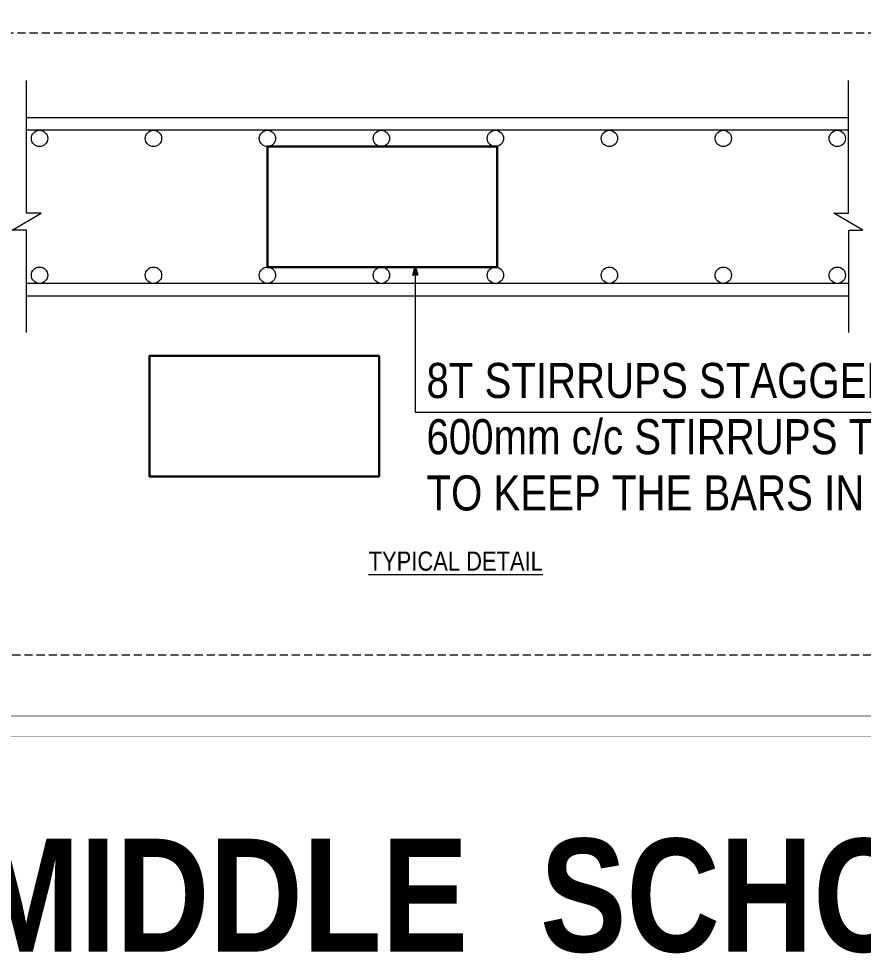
# Model space of a CAD drawing. Header units: millimetres. Extents: x 1112055 to 3390982, y -148532 to 766891.
# Drawn here: x 2264477 to 2284334, y 139725 to 161708 of the extents above; entities that cross this region are included whole.
import ezdxf

# ---------------------------------------------------------------- set-up
doc = ezdxf.new("R2010")
doc.units = ezdxf.units.MM
doc.linetypes.add('Hidden', pattern=[9.525, 6.35, -3.175])
for name, color, linetype, lineweight in [('B COL. NO.', 3, 'Continuous', 20), ('B COLUMN', 1, 'Hidden', 9), ('B FOOTING', 49, 'Continuous', 20), ('B P.C.C', 251, 'Continuous', 0), ('B STEEL', 34, 'Continuous', 15), ('B TITLE BLOCK', 250, 'Continuous', 0), ('tb text', 7, 'Continuous', 13)]:
    doc.layers.add(name, color=color, linetype=linetype, lineweight=lineweight)
doc.layers.add('B TEXT', color=7, linetype='Continuous')
doc.styles.add('ARIAL', font='arial.ttf')
doc.styles.add('SWINC', font='swissc.ttf')
doc.dimstyles.new('DIM 1', dxfattribs={"dimscale": 0, "dimtxt": 230, "dimasz": 150, "dimexe": 0.18, "dimexo": 0.0625, "dimgap": 0.5, "dimtad": 1, "dimdec": 0, "dimzin": 0, "dimdsep": 46, "dimtxsty": 'ARIAL', "dimblk": 'OBLIQUE', "dimcen": 6, "dimse1": 1, "dimse2": 1, "dimclrd": 256, "dimclrt": 256, "dimadec": 0, "dimazin": 2, "dimtfac": 0.75, "dimtdec": 0, "dimtix": 1, "dimtofl": 0, "dimtmove": 1, "dimatfit": 3, "dimldrblk": 'OPEN30', "dimfxl": 0.18, "dimfrac": 1, "dimtolj": 1, "dimtzin": 0, "dimlwd": -1, "dimarcsym": 0})

# ---------------------------------------------------------------- blocks, each defined once
blk = doc.blocks.new('_Oblique')
at = {"color": 0, "linetype": 'ByBlock', "lineweight": -2}
blk.add_line((-0.5, -0.5), (0.5, 0.5), dxfattribs=at)
blk = doc.blocks.new('_Open30')
at = {"color": 0, "linetype": 'ByBlock', "lineweight": -2}
for p, q in [((-1, 0.27), (0, 0)), ((0, 0), (-1, -0.27)), ((0, 0), (-1, 0))]:
    blk.add_line(p, q, dxfattribs=at)

msp = doc.modelspace()

# ---------------------------------------------------------------- linework, layer by layer
at = {"layer": 'B COLUMN', "color": 1, "linetype": 'ByBlock', "lineweight": 20}
for points in [[(2264660.6, 159383), (2283987.8, 159383)], [(2283989.8, 155183), (2264657.8, 155183)]]:
    msp.add_lwpolyline(points, dxfattribs=at)
at = {"layer": 'B FOOTING', "color": 1}
for points in [[(2264657.8, 154329.2), (2264657.8, 156734.5), (2264324.9, 156735.8), (2265009.4, 157130), (2264659.3, 157131.2), (2264661, 160251.8)], [(2283989.8, 154329.2), (2283989.8, 156734.5), (2284322.7, 156735.8), (2283638.2, 157130), (2283988.3, 157131.2), (2283986.6, 160251.8)]]:
    msp.add_lwpolyline(points, dxfattribs=at)
at = {"layer": 'B P.C.C', "color": 250, "linetype": 'Hidden', "lineweight": 0, "ltscale": 30}
msp.add_lwpolyline([(2242160.4, 161373.5), (2289664, 161373.5), (2289664, 146740.4), (2242160.4, 146740.4)], close=True, dxfattribs=at)
at = {"layer": 'B STEEL', "color": 34, "lineweight": 9, "ltscale": 0.5}
for points in [[(2283987.9, 159083), (2264660.4, 159083)], [(2283989.8, 155483), (2264657.8, 155483)]]:
    msp.add_lwpolyline(points, dxfattribs=at)
at = {"layer": 'B STEEL', "color": 3, "lineweight": 30, "ltscale": 0.5}
for points in [[(2275725.6, 158698.9), (2275725.6, 155867.1), (2270325.6, 155867.1), (2270325.6, 158698.9)], [(2272949.8, 153775), (2272949.8, 150943.3), (2267549.8, 150943.3), (2267549.8, 153775)]]:
    msp.add_lwpolyline(points, close=True, dxfattribs=at)
at = {"layer": 'B STEEL', "color": 34, "lineweight": 9, "ltscale": 0.5}
for centre in [(2264967, 158890.9), (2267646.3, 158890.9), (2270325.6, 158890.9), (2273004.9, 158890.9), (2275684.2, 158890.9), (2278363.5, 158890.9), (2281042.7, 158890.9), (2283722, 158890.9), (2264967, 155675.1), (2267646.3, 155675.1), (2270325.6, 155675.1), (2273004.9, 155675.1), (2275684.2, 155675.1), (2278363.5, 155675.1), (2281042.7, 155675.1), (2283722, 155675.1)]:
    msp.add_circle(centre, 192.1, dxfattribs=at)
at = {"layer": 'B TITLE BLOCK', "color": 1, "const_width": 10.8}
msp.add_lwpolyline([(2311468.3, 198901.7), (2311468.3, 144825.3), (2240486.4, 144825.3), (2240486.4, 198901.7)], close=True, dxfattribs=at)
at = {"layer": 'B TITLE BLOCK', "color": 250, "lineweight": 0, "const_width": 10.8}
msp.add_lwpolyline([(2310987.7, 198421.1), (2310987.7, 145305.9), (2240967.1, 145305.9), (2240967.1, 198421.1)], close=True, dxfattribs=at)

# ---------------------------------------------------------------- texts
at = {"layer": 'B COL. NO.', "color": 206, "style": 'SWINC'}
msp.add_text('%%UTYPICAL DETAIL', height=450, dxfattribs=at).set_placement((2272704.9, 148724.9, 0))
at = {"layer": 'B TEXT', "style": 'SWINC'}
for s, p in [('8T STIRRUPS STAGGERED AT', (2274064.6, 152786)), ('600mm c/c STIRRUPS THE REINF.', (2274064.6, 151463.7)), ('TO KEEP THE BARS IN POSITION', (2274064.6, 150141.4))]:
    msp.add_text(s, height=825, dxfattribs=at).set_placement(p)
at = {"layer": 'B TITLE BLOCK', "color": 251, "attachment_point": 2, "style": 'SWINC'}
for width, heights, insert, char_height in [(582591.087, [81948.1], (2303667.7, 156603.8), 222.806), (758153.186, [106642.9], (2454574, 147468), 289.947), (582591.087, [81948.1], (2535103.7, 144063.4), 222.806)]:
    msp.add_mtext_dynamic_manual_height_columns('\\pxsm1,qj;{\\fBankGothic Lt BT|b0|i0|c0|p34;BHOOMI\\P\\ps*,q*;\\fGost|b0|i0|c0|p2;\\H0.8x;- CONSULTANTS -\\C1; }', width=width, gutter_width=0, heights=heights, dxfattribs=dict(at, insert=insert, char_height=char_height))
at = {"layer": 'tb text', "insert": (2263384.3, 142418.6), "char_height": 2656.103, "width": 171082.793, "attachment_point": 1, "style": 'SWINC'}
msp.add_mtext('{\\fSwis721 Cn BT|b1|i0|c0|p34;MIDDLE  SCHOOL}', dxfattribs=at)

# ---------------------------------------------------------------- leaders
at = {"layer": 'B TEXT', "lineweight": 5}
msp.add_leader([(2273801.8, 155867.1), (2273801.8, 152452.6), (2287184.3, 152452.6)], dimstyle='DIM 1', override={"dimscale": 1, "dimasz": 200, "dimtad": 0, "dimtxsty": 'SWINC', "dimfxlon": 1, "dimlwd": 5, "dimarcsym": 2}, dxfattribs=at)

doc.saveas('drawing.dxf')
